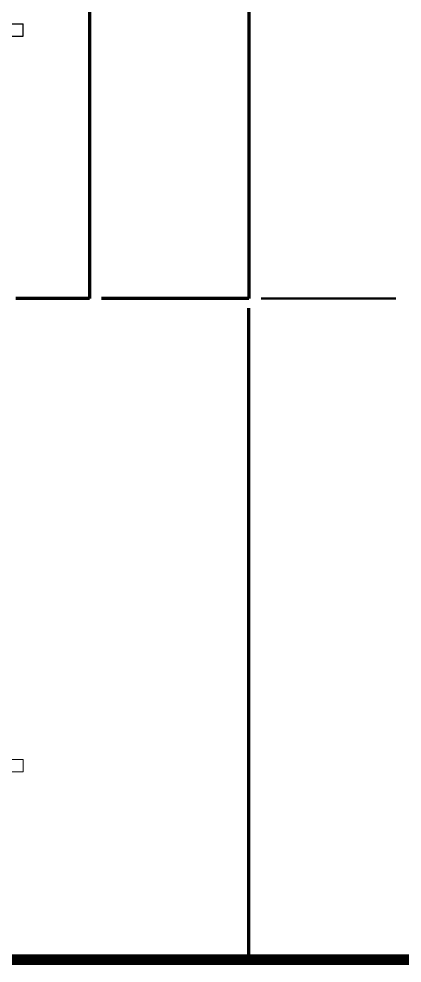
# Model space of a CAD drawing. Header units: millimetres. Extents: x 2016.56 to 2021.8, y 13721.83 to 13722.48.
# Drawn here: x 2020.6659 to 2020.6971, y 13721.9243 to 13722.0013 of the extents above; entities that cross this region are included whole.
import ezdxf

# ---------------------------------------------------------------- set-up
doc = ezdxf.new("R2010")
doc.units = ezdxf.units.MM
doc.layers.get('0').update_dxf_attribs({"lineweight": 20})
for name, color, linetype, lineweight in [('0.3', 150, 'Continuous', 30), ('0.5', 200, 'Continuous', 50), ('0.7', 20, 'Continuous', 70), ('1.00', 232, 'Continuous', 100), ('1.2', 120, 'Continuous', 120)]:
    doc.layers.add(name, color=color, linetype=linetype, lineweight=lineweight)

msp = doc.modelspace()

# ---------------------------------------------------------------- linework, layer by layer
for p, q in [((2020.623002, 13721.940938), (2020.666202, 13721.940938)), ((2020.666202, 13721.939938), (2020.666202, 13721.940938)), ((2020.623002, 13721.939938), (2020.666202, 13721.939938))]:
    msp.add_line(p, q)
at = {"layer": '0.3'}
for p, q in [((2020.623002, 13722.000938), (2020.666202, 13722.000938)), ((2020.666202, 13721.999938), (2020.666202, 13722.000938)), ((2020.623002, 13721.999938), (2020.666202, 13721.999938))]:
    msp.add_line(p, q, dxfattribs=at)
at = {"layer": '0.5'}
msp.add_line((2020.696602, 13721.978538), (2020.685602, 13721.978538), dxfattribs=at)
at = {"layer": '0.7'}
msp.add_line((2020.684602, 13721.924938), (2020.684602, 13721.977738), dxfattribs=at)
at = {"layer": '1.00'}
for p, q in [((2020.684602, 13722.397538), (2020.684602, 13721.978538)), ((2020.684602, 13721.978538), (2020.672602, 13721.978538))]:
    msp.add_line(p, q, dxfattribs=at)
at = {"layer": '1.2'}
for p, q in [((2020.671602, 13722.044338), (2020.671602, 13721.978538)), ((2020.671602, 13721.978538), (2020.665602, 13721.978538)), ((2020.388721, 13721.924938), (2020.830017, 13721.924938)), ((2020.388721, 13721.924838), (2020.830017, 13721.924838)), ((2020.388721, 13721.924738), (2020.830017, 13721.924738)), ((2020.388721, 13721.924638), (2020.830017, 13721.924638)), ((2020.388721, 13721.924538), (2020.830017, 13721.924538)), ((2020.388721, 13721.924438), (2020.830017, 13721.924438)), ((2020.388721, 13721.924338), (2020.830017, 13721.924338))]:
    msp.add_line(p, q, dxfattribs=at)

doc.saveas('drawing.dxf')
